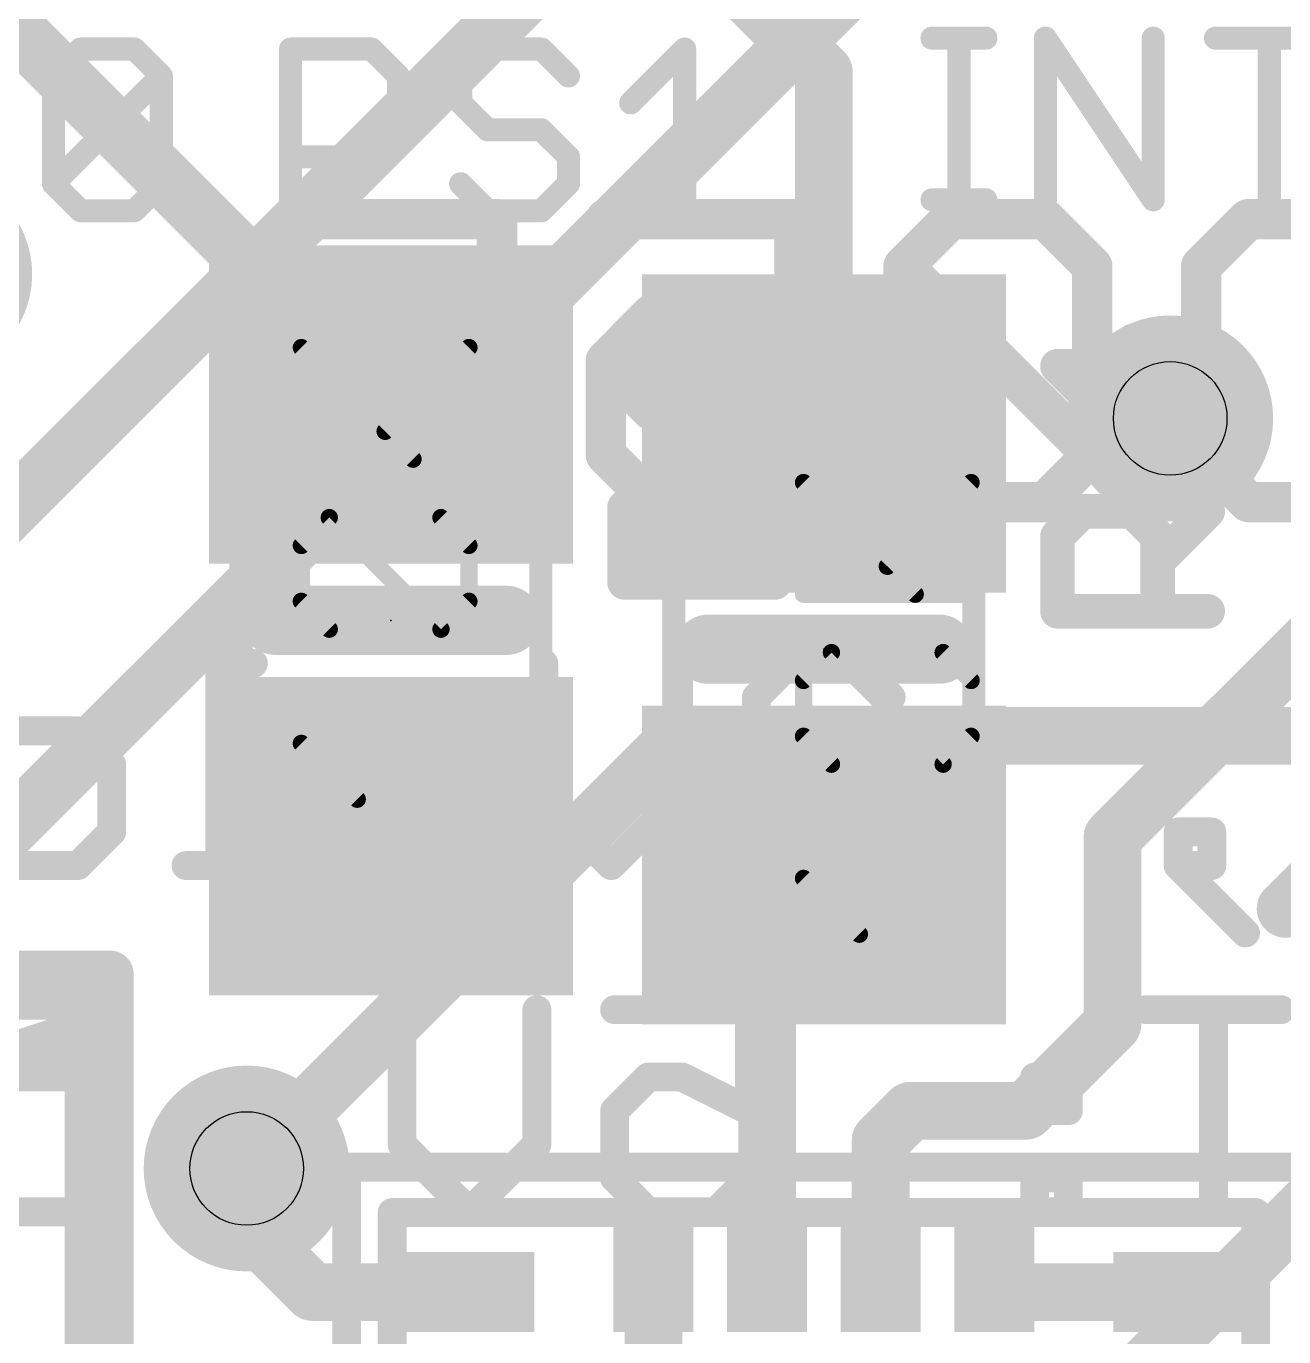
# Model space of a CAD drawing. Extents: x -13.3 to 27, y -0.1 to 27.4.
# Drawn here: x 9.82 to 15.36, y 12.21 to 17.98 of the extents above; entities that cross this region are included whole.
import ezdxf

# ---------------------------------------------------------------- set-up
doc = ezdxf.new("R2010")
doc.units = 0
for name, color, linetype in [('1', 12, 'CONTINUOUS'), ('16', 132, 'CONTINUOUS'), ('18', 110, 'CONTINUOUS'), ('21', 40, 'CONTINUOUS'), ('22', 6, 'CONTINUOUS'), ('23', 40, 'CONTINUOUS'), ('25', 253, 'CONTINUOUS'), ('27', 253, 'CONTINUOUS'), ('29', 253, 'CONTINUOUS'), ('31', 253, 'CONTINUOUS'), ('44', 253, 'CONTINUOUS'), ('51', 253, 'CONTINUOUS')]:
    doc.layers.add(name, color=color, linetype=linetype)

# ---------------------------------------------------------------- blocks, each defined once
blk = doc.blocks.new('RECT')
blk.add_solid([(-0.5, -0.5), (0.5, -0.5), (-0.5, 0.5), (0.5, 0.5)])
blk = doc.blocks.new('ROUNDV')
at = {"const_width": 0.5}
blk.add_lwpolyline([(0, -0.25, 1), (0, 0.25, 1), (0, -0.25)], format="xyb", dxfattribs=at)

msp = doc.modelspace()

# ---------------------------------------------------------------- linework, layer by layer
at = {"layer": '1', "const_width": 0.254}
for points in [[(12.065, 19.05), (13.335, 17.78)], [(9.525, 18.222), (11.43, 16.317)], [(13.335, 17.78), (13.335, 16.19)], [(14.605, 14.412), (16.068, 15.875)], [(15.367, 14.097), (15.748, 14.478)], [(14.605, 13.589), (14.605, 14.412)], [(13.085, 14.04), (13.335, 14.29)], [(13.085, 12.4725), (13.085, 14.04)], [(14.224, 13.208), (14.605, 13.589)], [(13.716, 13.208), (13.585, 13.077)], [(14.224, 13.208), (13.716, 13.208)], [(13.585, 13.077), (13.585, 12.4725)], [(10.795, 12.7), (10.795, 12.954)], [(11.085, 12.41), (10.795, 12.7)], [(12.585, 12.4725), (12.585, 11.672)], [(14.085, 12.4725), (14.1475, 12.41)], [(11.7725, 12.41), (11.085, 12.41)], [(14.1475, 12.41), (14.8975, 12.41)]]:
    msp.add_lwpolyline(points, dxfattribs=at)
at = {"layer": '1', "const_width": 0.127}
for points in [[(13.3985, 17.78, 1), (13.2715, 17.78)], [(13.2901, 17.7351, 1), (13.3799, 17.8249)], [(11.3851, 16.2721, 1), (11.4749, 16.3619)], [(13.2715, 16.19, 1), (13.3985, 16.19)], [(14.6685, 14.412, 1), (14.5415, 14.412)], [(14.5601, 14.4569, 1), (14.6499, 14.3671)], [(13.3799, 14.2451, 1), (13.2901, 14.3349)], [(15.3221, 14.1419, 1), (15.4119, 14.0521)], [(13.1485, 14.04, 1), (13.0215, 14.04)], [(13.0401, 14.0849, 1), (13.1299, 13.9951)], [(14.6499, 13.5441, 1), (14.5601, 13.6339)], [(14.5415, 13.589, 1), (14.6685, 13.589)], [(13.716, 13.2715, 1), (13.716, 13.1445)], [(13.7609, 13.1631, 1), (13.6711, 13.2529)], [(14.224, 13.1445, 1), (14.224, 13.2715)], [(14.1791, 13.2529, 1), (14.2689, 13.1631)], [(13.6485, 13.077, 1), (13.5215, 13.077)], [(13.5401, 13.1219, 1), (13.6299, 13.0321)], [(10.8585, 12.954, 1), (10.7315, 12.954)], [(10.8399, 12.7449, 1), (10.7501, 12.6551)], [(10.7315, 12.7, 1), (10.8585, 12.7)], [(12.6485, 12.4725, 1), (12.5215, 12.4725)], [(14.1299, 12.5174, 1), (14.0401, 12.4276)], [(11.085, 12.4735, 1), (11.085, 12.3465)], [(11.7725, 12.3465, 1), (11.7725, 12.4735)], [(13.0215, 12.4725, 1), (13.1485, 12.4725)], [(13.5215, 12.4725, 1), (13.6485, 12.4725)], [(14.1475, 12.4735, 1), (14.1475, 12.3465)], [(14.8975, 12.3465, 1), (14.8975, 12.4735)], [(11.0401, 12.3651, 1), (11.1299, 12.4549)], [(14.1026, 12.3651, 1), (14.1924, 12.4549)]]:
    msp.add_lwpolyline(points, format="xyb", dxfattribs=at)
at = {"layer": '16', "const_width": 0.254}
for points in [[(9.271, 13.97), (14.351, 19.05)], [(8.255, 14.351), (12.065, 18.161)], [(14.732, 12.065), (17.653, 14.986)], [(12.7, 14.859), (10.795, 12.954)], [(12.7, 14.859), (15.748, 14.859)]]:
    msp.add_lwpolyline(points, dxfattribs=at)
at = {"layer": '16', "const_width": 0.127}
for points in [[(12.7, 14.9225, 1), (12.7, 14.7955)], [(12.7449, 14.8141, 1), (12.6551, 14.9039)], [(10.7501, 12.9989, 1), (10.8399, 12.9091)]]:
    msp.add_lwpolyline(points, format="xyb", dxfattribs=at)
at = {"layer": '21'}
for points, const_width in [([(13.8109, 17.9302), (14.0482, 17.9302)], 0.1016), ([(13.9295, 17.2184), (13.9295, 17.9302)], 0.1016), ([(14.3099, 17.2184), (14.3099, 17.9302)], 0.1016), ([(14.3099, 17.9302), (14.7844, 17.2184)], 0.1016), ([(14.7844, 17.2184), (14.7844, 17.9302)], 0.1016), ([(15.0583, 17.9302), (15.5328, 17.9302)], 0.1016), ([(15.2955, 17.2184), (15.2955, 17.9302)], 0.1016), ([(9.945, 17.7636), (10.0636, 17.8822)], 0.1016), ([(10.0636, 17.8822), (10.3009, 17.8822)], 0.1016), ([(10.3009, 17.8822), (10.4195, 17.7636)], 0.1016), ([(10.9882, 17.1704), (10.9882, 17.8822)], 0.1016), ([(10.9882, 17.8822), (11.3441, 17.8822)], 0.1016), ([(11.3441, 17.8822), (11.4627, 17.7636)], 0.1016), ([(11.8552, 17.8822), (11.7366, 17.7636)], 0.1016), ([(12.0925, 17.8822), (11.8552, 17.8822)], 0.1016), ([(12.2111, 17.7636), (12.0925, 17.8822)], 0.1016), ([(12.485, 17.6449), (12.7223, 17.8822)], 0.1016), ([(12.7223, 17.8822), (12.7223, 17.1704)], 0.1016), ([(9.945, 17.289), (9.945, 17.7636)], 0.1016), ([(9.945, 17.289), (10.4195, 17.7636)], 0.1016), ([(10.4195, 17.7636), (10.4195, 17.289)], 0.1016), ([(11.4627, 17.7636), (11.4627, 17.5263)], 0.1016), ([(11.7366, 17.7636), (11.7366, 17.6449)], 0.1016), ([(11.7366, 17.6449), (11.8552, 17.5263)], 0.1016), ([(11.4627, 17.5263), (11.3441, 17.4077)], 0.1016), ([(11.8552, 17.5263), (12.0925, 17.5263)], 0.1016), ([(12.0925, 17.5263), (12.2111, 17.4077)], 0.1016), ([(11.3441, 17.4077), (10.9882, 17.4077)], 0.1016), ([(12.2111, 17.4077), (12.2111, 17.289)], 0.1016), ([(10.0636, 17.1704), (9.945, 17.289)], 0.1016), ([(10.4195, 17.289), (10.3009, 17.1704)], 0.1016), ([(11.8552, 17.1704), (11.7366, 17.289)], 0.1016), ([(12.2111, 17.289), (12.0925, 17.1704)], 0.1016), ([(13.8109, 17.2184), (14.0482, 17.2184)], 0.1016), ([(10.3009, 17.1704), (10.0636, 17.1704)], 0.1016), ([(12.0925, 17.1704), (11.8552, 17.1704)], 0.1016), ([(12.485, 17.1704), (12.9595, 17.1704)], 0.1016), ([(11.938, 15.367), (10.922, 15.367)], 0.3048), ([(13.843, 15.24), (12.827, 15.24)], 0.3048), ([(10.196, 13.811), (9.796, 13.811)], 0.2032), ([(10.196, 9.811), (10.196, 13.811)], 0.2032), ([(11.235, 7.36), (11.235, 12.96)], 0.127), ([(11.235, 12.96), (15.435, 12.96)], 0.127)]:
    msp.add_lwpolyline(points, dxfattribs=dict(at, const_width=const_width))
for points, const_width in [([(13.8109, 17.9556, 1), (13.8109, 17.9048)], 0.0508), ([(13.9549, 17.9302, 1), (13.9041, 17.9302)], 0.0508), ([(14.0482, 17.9048, 1), (14.0482, 17.9556)], 0.0508), ([(14.331, 17.9443, 1), (14.2887, 17.9161)], 0.0508), ([(14.3353, 17.9302, 1), (14.2845, 17.9302)], 0.0508), ([(14.8098, 17.9302, 1), (14.759, 17.9302)], 0.0508), ([(15.0583, 17.9556, 1), (15.0583, 17.9048)], 0.0508), ([(15.3209, 17.9302, 1), (15.2701, 17.9302)], 0.0508), ([(10.0636, 17.9076, 1), (10.0636, 17.8568)], 0.0508), ([(10.0816, 17.8642, 1), (10.0457, 17.9002)], 0.0508), ([(10.3189, 17.9002, 1), (10.283, 17.8642)], 0.0508), ([(10.3009, 17.8568, 1), (10.3009, 17.9076)], 0.0508), ([(11.0136, 17.8822, 1), (10.9628, 17.8822)], 0.0508), ([(10.9882, 17.9076, 1), (10.9882, 17.8568)], 0.0508), ([(11.362, 17.9002, 1), (11.3261, 17.8642)], 0.0508), ([(11.3441, 17.8568, 1), (11.3441, 17.9076)], 0.0508), ([(11.8552, 17.9076, 1), (11.8552, 17.8568)], 0.0508), ([(11.8732, 17.8642, 1), (11.8373, 17.9002)], 0.0508), ([(12.1105, 17.9002, 1), (12.0745, 17.8642)], 0.0508), ([(12.0925, 17.8568, 1), (12.0925, 17.9076)], 0.0508), ([(12.7477, 17.8822, 1), (12.6969, 17.8822)], 0.0508), ([(12.7402, 17.8642, 1), (12.7043, 17.9002)], 0.0508), ([(9.9704, 17.7636, 1), (9.9196, 17.7636)], 0.0508), ([(9.927, 17.7815, 1), (9.963, 17.7456)], 0.0508), ([(10.4449, 17.7636, 1), (10.3941, 17.7636)], 0.0508), ([(10.4375, 17.7456, 1), (10.4016, 17.7815)], 0.0508), ([(10.4016, 17.7456, 1), (10.4375, 17.7815)], 0.0508), ([(11.4881, 17.7636, 1), (11.4373, 17.7636)], 0.0508), ([(11.4448, 17.7456, 1), (11.4807, 17.7815)], 0.0508), ([(11.762, 17.7636, 1), (11.7112, 17.7636)], 0.0508), ([(11.7186, 17.7815, 1), (11.7546, 17.7456)], 0.0508), ([(12.1932, 17.7456, 1), (12.2291, 17.7815)], 0.0508), ([(11.7546, 17.6629, 1), (11.7186, 17.627)], 0.0508), ([(11.7112, 17.6449, 1), (11.762, 17.6449)], 0.0508), ([(12.467, 17.6629, 1), (12.503, 17.627)], 0.0508), ([(11.4373, 17.5263, 1), (11.4881, 17.5263)], 0.0508), ([(11.4807, 17.5083, 1), (11.4448, 17.5443)], 0.0508), ([(11.8552, 17.5517, 1), (11.8552, 17.5009)], 0.0508), ([(11.8373, 17.5083, 1), (11.8732, 17.5443)], 0.0508), ([(12.1105, 17.5443, 1), (12.0745, 17.5083)], 0.0508), ([(12.0925, 17.5009, 1), (12.0925, 17.5517)], 0.0508), ([(10.9882, 17.4331, 1), (10.9882, 17.3823)], 0.0508), ([(11.3261, 17.4256, 1), (11.362, 17.3897)], 0.0508), ([(11.3441, 17.3823, 1), (11.3441, 17.4331)], 0.0508), ([(12.2365, 17.4077, 1), (12.1857, 17.4077)], 0.0508), ([(12.1932, 17.3897, 1), (12.2291, 17.4256)], 0.0508), ([(9.963, 17.307, 1), (9.927, 17.2711)], 0.0508), ([(9.927, 17.307, 1), (9.963, 17.2711)], 0.0508), ([(9.9196, 17.289, 1), (9.9704, 17.289)], 0.0508), ([(10.3941, 17.289, 1), (10.4449, 17.289)], 0.0508), ([(10.4375, 17.2711, 1), (10.4016, 17.307)], 0.0508), ([(11.7546, 17.307, 1), (11.7186, 17.2711)], 0.0508), ([(12.1857, 17.289, 1), (12.2365, 17.289)], 0.0508), ([(12.2291, 17.2711, 1), (12.1932, 17.307)], 0.0508), ([(13.8109, 17.2438, 1), (13.8109, 17.193)], 0.0508), ([(14.0482, 17.193, 1), (14.0482, 17.2438)], 0.0508), ([(14.7633, 17.2043, 1), (14.8055, 17.2325)], 0.0508), ([(10.0636, 17.1958, 1), (10.0636, 17.145)], 0.0508), ([(10.0457, 17.1524, 1), (10.0816, 17.1884)], 0.0508), ([(10.283, 17.1884, 1), (10.3189, 17.1524)], 0.0508), ([(10.3009, 17.145, 1), (10.3009, 17.1958)], 0.0508), ([(10.9628, 17.1704, 1), (11.0136, 17.1704)], 0.0508), ([(11.8552, 17.1958, 1), (11.8552, 17.145)], 0.0508), ([(11.8373, 17.1524, 1), (11.8732, 17.1884)], 0.0508), ([(12.0745, 17.1884, 1), (12.1105, 17.1524)], 0.0508), ([(12.0925, 17.145, 1), (12.0925, 17.1958)], 0.0508), ([(12.485, 17.1958, 1), (12.485, 17.145)], 0.0508), ([(12.6969, 17.1704, 1), (12.7477, 17.1704)], 0.0508), ([(12.9595, 17.145, 1), (12.9595, 17.1958)], 0.0508), ([(13.9041, 17.2184, 1), (13.9549, 17.2184)], 0.0508), ([(14.2845, 17.2184, 1), (14.3353, 17.2184)], 0.0508), ([(14.759, 17.2184, 1), (14.8098, 17.2184)], 0.0508), ([(15.2701, 17.2184, 1), (15.3209, 17.2184)], 0.0508), ([(10.922, 15.4432, 1), (10.922, 15.2908)], 0.1524), ([(11.938, 15.2908, 1), (11.938, 15.4432)], 0.1524), ([(12.827, 15.3162, 1), (12.827, 15.1638)], 0.1524), ([(13.843, 15.1638, 1), (13.843, 15.3162)], 0.1524), ([(9.796, 13.8618, 1), (9.796, 13.7602)], 0.1016), ([(10.2468, 13.811, 1), (10.1452, 13.811)], 0.1016), ([(10.196, 13.7602, 1), (10.196, 13.8618)], 0.1016), ([(11.235, 12.9918, 1), (11.235, 12.9283)], 0.0635), ([(11.2668, 12.96, 1), (11.2033, 12.96)], 0.0635)]:
    msp.add_lwpolyline(points, format="xyb", dxfattribs=dict(at, const_width=const_width))
at = {"layer": '22'}
for points, const_width in [([(11.0662, 17.1334), (11.8967, 17.1334)], 0.1778), ([(11.8967, 17.1334), (11.8967, 16.5105)], 0.1778), ([(12.3759, 17.1334), (13.2064, 17.1334)], 0.1778), ([(13.2064, 17.1334), (13.2064, 16.5105)], 0.1778), ([(13.8933, 17.1334), (13.6857, 16.9258)], 0.1778), ([(14.3085, 17.1334), (13.8933, 17.1334)], 0.1778), ([(14.5161, 16.9258), (14.3085, 17.1334)], 0.1778), ([(14.9954, 16.9258), (15.203, 17.1334)], 0.1778), ([(15.203, 17.1334), (15.6182, 17.1334)], 0.1778), ([(13.6857, 16.9258), (13.6857, 16.0953)], 0.1778), ([(14.5161, 16.0953), (13.6857, 16.9258)], 0.1778), ([(14.5161, 16.0953), (14.5161, 16.9258)], 0.1778), ([(14.9954, 16.0953), (14.9954, 16.9258)], 0.1778), ([(11.2738, 16.7181), (11.0662, 16.5105)], 0.1778), ([(11.4814, 16.7181), (11.2738, 16.7181)], 0.1778), ([(11.8967, 16.5105), (11.4814, 16.7181)], 0.1778), ([(12.5836, 16.7181), (12.3759, 16.5105)], 0.1778), ([(12.7912, 16.7181), (12.5836, 16.7181)], 0.1778), ([(13.2064, 16.5105), (12.7912, 16.7181)], 0.1778), ([(11.0662, 16.5105), (11.0662, 16.0953)], 0.1778), ([(12.3759, 16.5105), (12.3759, 16.0953)], 0.1778), ([(11.0662, 16.0953), (11.2738, 15.8877)], 0.1778), ([(11.689, 15.8877), (11.8967, 16.0953)], 0.1778), ([(12.3759, 16.0953), (12.5836, 15.8877)], 0.1778), ([(12.9988, 15.8877), (13.2064, 16.0953)], 0.1778), ([(13.6857, 16.0953), (13.8933, 15.8877)], 0.1778), ([(14.3085, 15.8877), (14.5161, 16.0953)], 0.1778), ([(15.203, 15.8877), (14.9954, 16.0953)], 0.1778), ([(11.2738, 15.8877), (11.689, 15.8877)], 0.1778), ([(12.5836, 15.8877), (12.9988, 15.8877)], 0.1778), ([(13.8933, 15.8877), (14.3085, 15.8877)], 0.1778), ([(15.6182, 15.8877), (15.203, 15.8877)], 0.1778), ([(10.8246, 15.1773), (10.6764, 15.1773)], 0.127), ([(10.6764, 15.1773), (10.6764, 14.2875)], 0.127), ([(12.1025, 14.5841), (12.1025, 15.1773)], 0.127), ([(12.6957, 15.1773), (12.6957, 14.5841)], 0.127), ([(13.1863, 15.1773), (13.038, 15.029)], 0.127), ([(13.4829, 15.1773), (13.1863, 15.1773)], 0.127), ([(13.6312, 15.029), (13.4829, 15.1773)], 0.127), ([(13.038, 15.029), (13.038, 14.8807)], 0.127), ([(9.7561, 14.8807), (10.0527, 14.8807)], 0.127), ([(10.0527, 14.8807), (10.201, 14.7324)], 0.127), ([(13.038, 14.8807), (13.1863, 14.7324)], 0.127), ([(10.201, 14.7324), (10.201, 14.4358)], 0.127), ([(13.1863, 14.7324), (13.038, 14.5841)], 0.127), ([(13.1863, 14.7324), (13.3346, 14.7324)], 0.127), ([(12.3991, 14.2875), (12.1025, 14.5841)], 0.127), ([(12.6957, 14.5841), (12.3991, 14.2875)], 0.127), ([(13.038, 14.5841), (13.038, 14.4358)], 0.127), ([(10.201, 14.4358), (10.0527, 14.2875)], 0.127), ([(13.038, 14.4358), (13.1863, 14.2875)], 0.127), ([(13.4829, 14.2875), (13.6312, 14.4358)], 0.127), ([(14.8938, 14.2875), (14.8938, 14.4358)], 0.127), ([(14.8938, 14.4358), (15.0421, 14.4358)], 0.127), ([(15.0421, 14.4358), (15.0421, 14.2875)], 0.127), ([(10.0527, 14.2875), (9.7561, 14.2875)], 0.127), ([(10.8246, 14.2875), (10.5281, 14.2875)], 0.127), ([(13.1863, 14.2875), (13.4829, 14.2875)], 0.127), ([(15.1904, 13.9909), (14.8938, 14.2875)], 0.127), ([(15.0421, 14.2875), (14.8938, 14.2875)], 0.127), ([(11.4788, 13.0601), (11.4788, 13.6533)], 0.127), ([(12.072, 13.6533), (12.072, 13.0601)], 0.127), ([(12.4143, 13.6533), (13.0075, 13.6533)], 0.127), ([(13.0075, 13.6533), (13.0075, 13.2084)], 0.127), ([(15.3463, 13.6533), (14.7531, 13.6533)], 0.127), ([(15.0497, 12.7635), (15.0497, 13.6533)], 0.127), ([(9.7561, 13.3567), (10.0527, 13.3567)], 0.127), ([(10.0527, 13.3567), (10.201, 13.2084)], 0.127), ([(12.5626, 13.3567), (12.4143, 13.2084)], 0.127), ([(12.7109, 13.3567), (12.5626, 13.3567)], 0.127), ([(13.0075, 13.2084), (12.7109, 13.3567)], 0.127), ([(14.4108, 13.3567), (14.2625, 13.3567)], 0.127), ([(14.2625, 13.3567), (14.2625, 13.2084)], 0.127), ([(14.4108, 13.2084), (14.4108, 13.3567)], 0.127), ([(10.201, 13.2084), (10.201, 12.9118)], 0.127), ([(12.4143, 13.2084), (12.4143, 12.9118)], 0.127), ([(14.2625, 13.2084), (14.4108, 13.2084)], 0.127), ([(11.7754, 12.7635), (11.4788, 13.0601)], 0.127), ([(12.072, 13.0601), (11.7754, 12.7635)], 0.127), ([(10.201, 12.9118), (10.0527, 12.7635)], 0.127), ([(12.4143, 12.9118), (12.5626, 12.7635)], 0.127), ([(12.8592, 12.7635), (13.0075, 12.9118)], 0.127), ([(14.4108, 12.9118), (14.2625, 12.9118)], 0.127), ([(14.2625, 12.9118), (14.2625, 12.7635)], 0.127), ([(14.4108, 12.7635), (14.4108, 12.9118)], 0.127), ([(10.0527, 12.7635), (9.7561, 12.7635)], 0.127), ([(12.5626, 12.7635), (12.8592, 12.7635)], 0.127), ([(14.2625, 12.7635), (14.4108, 12.7635)], 0.127)]:
    msp.add_lwpolyline(points, dxfattribs=dict(at, const_width=const_width))
for points, const_width in [([(11.0662, 17.1778, 1), (11.0662, 17.0889)], 0.0889), ([(11.9411, 17.1334, 1), (11.8522, 17.1334)], 0.0889), ([(11.8967, 17.0889, 1), (11.8967, 17.1778)], 0.0889), ([(12.3759, 17.1778, 1), (12.3759, 17.0889)], 0.0889), ([(13.2508, 17.1334, 1), (13.1619, 17.1334)], 0.0889), ([(13.2064, 17.0889, 1), (13.2064, 17.1778)], 0.0889), ([(13.8933, 17.1778, 1), (13.8933, 17.0889)], 0.0889), ([(13.9247, 17.1019, 1), (13.8618, 17.1648)], 0.0889), ([(14.3399, 17.1648, 1), (14.2771, 17.1019)], 0.0889), ([(14.3085, 17.0889, 1), (14.3085, 17.1778)], 0.0889), ([(15.203, 17.1778, 1), (15.203, 17.0889)], 0.0889), ([(15.2344, 17.1019, 1), (15.1716, 17.1648)], 0.0889), ([(13.7301, 16.9258, 1), (13.6412, 16.9258)], 0.0889), ([(13.7171, 16.9572, 1), (13.6542, 16.8943)], 0.0889), ([(13.6542, 16.9572, 1), (13.7171, 16.8943)], 0.0889), ([(14.5606, 16.9258, 1), (14.4717, 16.9258)], 0.0889), ([(14.4847, 16.8943, 1), (14.5475, 16.9572)], 0.0889), ([(15.0398, 16.9258, 1), (14.9509, 16.9258)], 0.0889), ([(14.964, 16.9572, 1), (15.0268, 16.8943)], 0.0889), ([(11.2738, 16.7626, 1), (11.2738, 16.6737)], 0.0889), ([(11.3053, 16.6867, 1), (11.2424, 16.7496)], 0.0889), ([(11.5013, 16.7579, 1), (11.4616, 16.6784)], 0.0889), ([(11.4814, 16.6737, 1), (11.4814, 16.7626)], 0.0889), ([(12.5836, 16.7626, 1), (12.5836, 16.6737)], 0.0889), ([(12.615, 16.6867, 1), (12.5521, 16.7496)], 0.0889), ([(12.811, 16.7579, 1), (12.7713, 16.6784)], 0.0889), ([(12.7912, 16.6737, 1), (12.7912, 16.7626)], 0.0889), ([(11.0348, 16.542, 1), (11.0976, 16.4791)], 0.0889), ([(11.1107, 16.5105, 1), (11.0218, 16.5105)], 0.0889), ([(11.8768, 16.4708, 1), (11.9165, 16.5503)], 0.0889), ([(12.4204, 16.5105, 1), (12.3315, 16.5105)], 0.0889), ([(12.3445, 16.542, 1), (12.4074, 16.4791)], 0.0889), ([(13.1865, 16.4708, 1), (13.2263, 16.5503)], 0.0889), ([(11.8522, 16.5105, 1), (11.9411, 16.5105)], 0.0889), ([(13.1619, 16.5105, 1), (13.2508, 16.5105)], 0.0889), ([(11.0976, 16.1267, 1), (11.0348, 16.0639)], 0.0889), ([(11.9281, 16.0639, 1), (11.8652, 16.1267)], 0.0889), ([(12.4074, 16.1267, 1), (12.3445, 16.0639)], 0.0889), ([(13.2378, 16.0639, 1), (13.175, 16.1267)], 0.0889), ([(13.7171, 16.1267, 1), (13.6542, 16.0639)], 0.0889), ([(14.5475, 16.0639, 1), (14.4847, 16.1267)], 0.0889), ([(14.4847, 16.0639, 1), (14.5475, 16.1267)], 0.0889), ([(15.0268, 16.1267, 1), (14.964, 16.0639)], 0.0889), ([(11.0218, 16.0953, 1), (11.1107, 16.0953)], 0.0889), ([(12.3315, 16.0953, 1), (12.4204, 16.0953)], 0.0889), ([(13.6412, 16.0953, 1), (13.7301, 16.0953)], 0.0889), ([(14.4717, 16.0953, 1), (14.5606, 16.0953)], 0.0889), ([(14.9509, 16.0953, 1), (15.0398, 16.0953)], 0.0889), ([(11.2738, 15.9322, 1), (11.2738, 15.8433)], 0.0889), ([(11.2424, 15.8563, 1), (11.3053, 15.9191)], 0.0889), ([(11.6576, 15.9191, 1), (11.7205, 15.8563)], 0.0889), ([(11.689, 15.8433, 1), (11.689, 15.9322)], 0.0889), ([(12.5836, 15.9322, 1), (12.5836, 15.8433)], 0.0889), ([(12.5521, 15.8563, 1), (12.615, 15.9191)], 0.0889), ([(12.9673, 15.9191, 1), (13.0302, 15.8563)], 0.0889), ([(12.9988, 15.8433, 1), (12.9988, 15.9322)], 0.0889), ([(13.8933, 15.9322, 1), (13.8933, 15.8433)], 0.0889), ([(13.8618, 15.8563, 1), (13.9247, 15.9191)], 0.0889), ([(14.2771, 15.9191, 1), (14.3399, 15.8563)], 0.0889), ([(14.3085, 15.8433, 1), (14.3085, 15.9322)], 0.0889), ([(15.203, 15.9322, 1), (15.203, 15.8433)], 0.0889), ([(15.1716, 15.8563, 1), (15.2344, 15.9191)], 0.0889), ([(10.7081, 15.1773, 1), (10.6446, 15.1773)], 0.0635), ([(10.6764, 15.209, 1), (10.6764, 15.1455)], 0.0635), ([(10.8246, 15.1455, 1), (10.8246, 15.209)], 0.0635), ([(12.1343, 15.1773, 1), (12.0708, 15.1773)], 0.0635), ([(12.7274, 15.1773, 1), (12.6639, 15.1773)], 0.0635), ([(13.1863, 15.209, 1), (13.1863, 15.1455)], 0.0635), ([(13.2088, 15.1548, 1), (13.1639, 15.1997)], 0.0635), ([(13.5054, 15.1997, 1), (13.4605, 15.1548)], 0.0635), ([(13.4829, 15.1455, 1), (13.4829, 15.209)], 0.0635), ([(13.0698, 15.029, 1), (13.0063, 15.029)], 0.0635), ([(13.0156, 15.0514, 1), (13.0605, 15.0065)], 0.0635), ([(13.6087, 15.0065, 1), (13.6536, 15.0514)], 0.0635), ([(10.0751, 14.9031, 1), (10.0302, 14.8582)], 0.0635), ([(10.0527, 14.8489, 1), (10.0527, 14.9124)], 0.0635), ([(13.0605, 14.9031, 1), (13.0156, 14.8582)], 0.0635), ([(13.0063, 14.8807, 1), (13.0698, 14.8807)], 0.0635), ([(10.2327, 14.7324, 1), (10.1692, 14.7324)], 0.0635), ([(10.1785, 14.7099, 1), (10.2234, 14.7548)], 0.0635), ([(13.1863, 14.7641, 1), (13.1863, 14.7006)], 0.0635), ([(13.2088, 14.7099, 1), (13.1639, 14.7548)], 0.0635), ([(13.1639, 14.7099, 1), (13.2088, 14.7548)], 0.0635), ([(13.3346, 14.7006, 1), (13.3346, 14.7641)], 0.0635), ([(12.125, 14.6065, 1), (12.0801, 14.5616)], 0.0635), ([(12.0708, 14.5841, 1), (12.1343, 14.5841)], 0.0635), ([(12.6639, 14.5841, 1), (12.7274, 14.5841)], 0.0635), ([(12.7181, 14.5616, 1), (12.6732, 14.6065)], 0.0635), ([(13.0698, 14.5841, 1), (13.0063, 14.5841)], 0.0635), ([(13.0156, 14.6065, 1), (13.0605, 14.5616)], 0.0635), ([(10.2234, 14.4133, 1), (10.1785, 14.4582)], 0.0635), ([(13.0605, 14.4582, 1), (13.0156, 14.4133)], 0.0635), ([(13.6536, 14.4133, 1), (13.6087, 14.4582)], 0.0635), ([(14.8938, 14.4675, 1), (14.8938, 14.404)], 0.0635), ([(14.9256, 14.4358, 1), (14.8621, 14.4358)], 0.0635), ([(15.0739, 14.4358, 1), (15.0104, 14.4358)], 0.0635), ([(15.0421, 14.404, 1), (15.0421, 14.4675)], 0.0635), ([(10.1692, 14.4358, 1), (10.2327, 14.4358)], 0.0635), ([(13.0063, 14.4358, 1), (13.0698, 14.4358)], 0.0635), ([(10.0302, 14.31, 1), (10.0751, 14.265)], 0.0635), ([(10.0527, 14.2558, 1), (10.0527, 14.3193)], 0.0635), ([(10.5281, 14.3193, 1), (10.5281, 14.2558)], 0.0635), ([(10.6446, 14.2875, 1), (10.7081, 14.2875)], 0.0635), ([(10.8246, 14.2558, 1), (10.8246, 14.3193)], 0.0635), ([(12.3766, 14.31, 1), (12.4215, 14.265)], 0.0635), ([(12.3766, 14.265, 1), (12.4215, 14.31)], 0.0635), ([(13.1863, 14.3193, 1), (13.1863, 14.2558)], 0.0635), ([(13.1639, 14.265, 1), (13.2088, 14.31)], 0.0635), ([(13.4605, 14.31, 1), (13.5054, 14.265)], 0.0635), ([(13.4829, 14.2558, 1), (13.4829, 14.3193)], 0.0635), ([(14.9163, 14.31, 1), (14.8714, 14.265)], 0.0635), ([(14.8938, 14.3193, 1), (14.8938, 14.2558)], 0.0635), ([(14.8621, 14.2875, 1), (14.9256, 14.2875)], 0.0635), ([(15.0104, 14.2875, 1), (15.0739, 14.2875)], 0.0635), ([(15.0421, 14.2558, 1), (15.0421, 14.3193)], 0.0635), ([(15.1679, 13.9685, 1), (15.2128, 14.0134)], 0.0635), ([(11.5106, 13.6533, 1), (11.4471, 13.6533)], 0.0635), ([(12.1037, 13.6533, 1), (12.0402, 13.6533)], 0.0635), ([(12.4143, 13.685, 1), (12.4143, 13.6215)], 0.0635), ([(13.0393, 13.6533, 1), (12.9758, 13.6533)], 0.0635), ([(13.0075, 13.6215, 1), (13.0075, 13.685)], 0.0635), ([(14.7531, 13.685, 1), (14.7531, 13.6215)], 0.0635), ([(15.0815, 13.6533, 1), (15.018, 13.6533)], 0.0635), ([(15.3463, 13.6215, 1), (15.3463, 13.685)], 0.0635), ([(10.0751, 13.3791, 1), (10.0302, 13.3342)], 0.0635), ([(10.0527, 13.3249, 1), (10.0527, 13.3884)], 0.0635), ([(12.5626, 13.3884, 1), (12.5626, 13.3249)], 0.0635), ([(12.5851, 13.3342, 1), (12.5402, 13.3791)], 0.0635), ([(12.7251, 13.3851, 1), (12.6967, 13.3283)], 0.0635), ([(12.7109, 13.3249, 1), (12.7109, 13.3884)], 0.0635), ([(14.2625, 13.3884, 1), (14.2625, 13.3249)], 0.0635), ([(14.2943, 13.3567, 1), (14.2308, 13.3567)], 0.0635), ([(14.4425, 13.3567, 1), (14.379, 13.3567)], 0.0635), ([(14.4108, 13.3249, 1), (14.4108, 13.3884)], 0.0635), ([(10.2327, 13.2084, 1), (10.1692, 13.2084)], 0.0635), ([(12.4461, 13.2084, 1), (12.3826, 13.2084)], 0.0635), ([(14.2625, 13.2401, 1), (14.2625, 13.1766)], 0.0635), ([(14.4108, 13.1766, 1), (14.4108, 13.2401)], 0.0635), ([(10.1785, 13.1859, 1), (10.2234, 13.2308)], 0.0635), ([(12.3919, 13.2308, 1), (12.4368, 13.1859)], 0.0635), ([(12.9758, 13.2084, 1), (13.0393, 13.2084)], 0.0635), ([(12.9933, 13.18, 1), (13.0217, 13.2368)], 0.0635), ([(14.2308, 13.2084, 1), (14.2943, 13.2084)], 0.0635), ([(14.379, 13.2084, 1), (14.4425, 13.2084)], 0.0635), ([(11.5013, 13.0825, 1), (11.4564, 13.0376)], 0.0635), ([(12.0944, 13.0376, 1), (12.0495, 13.0825)], 0.0635), ([(11.4471, 13.0601, 1), (11.5106, 13.0601)], 0.0635), ([(12.0402, 13.0601, 1), (12.1037, 13.0601)], 0.0635), ([(10.1692, 12.9118, 1), (10.2327, 12.9118)], 0.0635), ([(10.2234, 12.8893, 1), (10.1785, 12.9342)], 0.0635), ([(12.3826, 12.9118, 1), (12.4461, 12.9118)], 0.0635), ([(12.4368, 12.9342, 1), (12.3919, 12.8893)], 0.0635), ([(13.03, 12.8893, 1), (12.9851, 12.9342)], 0.0635), ([(14.2625, 12.9435, 1), (14.2625, 12.88)], 0.0635), ([(14.2943, 12.9118, 1), (14.2308, 12.9118)], 0.0635), ([(14.4425, 12.9118, 1), (14.379, 12.9118)], 0.0635), ([(14.4108, 12.88, 1), (14.4108, 12.9435)], 0.0635), ([(10.0302, 12.786, 1), (10.0751, 12.741)], 0.0635), ([(10.0527, 12.7317, 1), (10.0527, 12.7953)], 0.0635), ([(11.753, 12.786, 1), (11.7979, 12.741)], 0.0635), ([(11.753, 12.741, 1), (11.7979, 12.786)], 0.0635), ([(12.5626, 12.7953, 1), (12.5626, 12.7317)], 0.0635), ([(12.5402, 12.741, 1), (12.5851, 12.786)], 0.0635), ([(12.8368, 12.786, 1), (12.8817, 12.741)], 0.0635), ([(12.8592, 12.7317, 1), (12.8592, 12.7953)], 0.0635), ([(14.2625, 12.7953, 1), (14.2625, 12.7317)], 0.0635), ([(14.4108, 12.7317, 1), (14.4108, 12.7953)], 0.0635), ([(14.2308, 12.7635, 1), (14.2943, 12.7635)], 0.0635), ([(14.379, 12.7635, 1), (14.4425, 12.7635)], 0.0635), ([(15.018, 12.7635, 1), (15.0815, 12.7635)], 0.0635)]:
    msp.add_lwpolyline(points, format="xyb", dxfattribs=dict(at, const_width=const_width))
at = {"layer": '23'}
for p in [(11.43, 15.367), (13.335, 15.24)]:
    msp.add_point(p, dxfattribs=at)
at = {"layer": '25', "const_width": 0.1524}
for points in [[(12.4581, 16.6128), (12.5683, 16.7229)], [(12.5683, 16.7229), (12.6785, 16.7229)], [(12.6785, 16.7229), (12.7886, 16.6128)], [(12.7886, 16.6128), (12.8988, 16.7229)], [(12.8988, 16.7229), (13.0089, 16.7229)], [(13.0089, 16.7229), (13.1191, 16.6128)], [(12.4581, 16.3924), (12.4581, 16.6128)], [(12.7886, 16.6128), (12.7886, 16.5026)], [(13.1191, 16.6128), (13.1191, 16.3924)], [(14.6936, 16.1553), (14.6936, 16.5959)], [(15.0241, 16.4858), (14.3631, 16.4858)], [(14.3631, 16.4858), (14.6936, 16.1553)], [(12.5683, 16.2823), (12.4581, 16.3924)], [(13.1191, 16.3924), (13.0089, 16.2823)], [(12.4581, 15.8643), (12.5683, 15.9745)], [(12.5683, 15.9745), (12.7886, 15.9745)], [(12.7886, 15.9745), (12.8988, 15.8643)], [(12.8988, 15.7542), (13.1191, 15.9745)], [(12.4581, 15.5339), (12.4581, 15.8643)], [(12.8988, 15.8643), (12.8988, 15.5339)], [(14.3631, 15.7374), (14.4733, 15.8475)], [(14.4733, 15.8475), (14.6936, 15.8475)], [(14.6936, 15.8475), (14.8038, 15.7374)], [(14.8038, 15.6272), (15.0241, 15.8475)], [(14.3631, 15.4069), (14.3631, 15.7374)], [(14.8038, 15.7374), (14.8038, 15.4069)], [(13.1191, 15.5339), (12.4581, 15.5339)], [(15.0241, 15.4069), (14.3631, 15.4069)]]:
    msp.add_lwpolyline(points, dxfattribs=at)
at = {"layer": '25', "const_width": 0.0762}
for points in [[(12.5683, 16.761, 1), (12.5683, 16.6848)], [(12.5952, 16.696, 1), (12.5414, 16.7499)], [(12.7054, 16.7499, 1), (12.6515, 16.696)], [(12.6785, 16.6848, 1), (12.6785, 16.761)], [(12.8988, 16.761, 1), (12.8988, 16.6848)], [(12.9257, 16.696, 1), (12.8718, 16.7499)], [(13.0359, 16.7499, 1), (12.982, 16.696)], [(13.0089, 16.6848, 1), (13.0089, 16.761)], [(12.4962, 16.6128, 1), (12.42, 16.6128)], [(12.4312, 16.6397, 1), (12.4851, 16.5858)], [(12.8267, 16.6128, 1), (12.7505, 16.6128)], [(12.7617, 16.6397, 1), (12.8156, 16.5858)], [(12.7617, 16.5858, 1), (12.8156, 16.6397)], [(13.1572, 16.6128, 1), (13.081, 16.6128)], [(13.0922, 16.5858, 1), (13.146, 16.6397)], [(14.7317, 16.5959, 1), (14.6555, 16.5959)], [(14.3631, 16.5239, 1), (14.3631, 16.4477)], [(14.3901, 16.5127, 1), (14.3362, 16.4588)], [(15.0241, 16.4477, 1), (15.0241, 16.5239)], [(12.7505, 16.5026, 1), (12.8267, 16.5026)], [(12.4851, 16.4194, 1), (12.4312, 16.3655)], [(13.146, 16.3655, 1), (13.0922, 16.4194)], [(12.42, 16.3924, 1), (12.4962, 16.3924)], [(13.081, 16.3924, 1), (13.1572, 16.3924)], [(12.5414, 16.2553, 1), (12.5952, 16.3092)], [(12.982, 16.3092, 1), (13.0359, 16.2553)], [(14.6667, 16.1283, 1), (14.7206, 16.1822)], [(14.6555, 16.1553, 1), (14.7317, 16.1553)], [(12.5683, 16.0126, 1), (12.5683, 15.9364)], [(12.5952, 15.9476, 1), (12.5414, 16.0015)], [(12.8156, 16.0015, 1), (12.7617, 15.9476)], [(12.7886, 15.9364, 1), (12.7886, 16.0126)], [(13.146, 15.9476, 1), (13.0922, 16.0014)], [(12.4962, 15.8643, 1), (12.42, 15.8643)], [(12.4312, 15.8913, 1), (12.4851, 15.8374)], [(12.9369, 15.8643, 1), (12.8607, 15.8643)], [(12.8718, 15.8374, 1), (12.9257, 15.8913)], [(14.4733, 15.8856, 1), (14.4733, 15.8094)], [(14.5002, 15.8206, 1), (14.4464, 15.8745)], [(14.7206, 15.8745, 1), (14.6667, 15.8206)], [(14.6936, 15.8094, 1), (14.6936, 15.8856)], [(15.051, 15.8206, 1), (14.9972, 15.8744)], [(12.8718, 15.7811, 1), (12.9257, 15.7272)], [(14.4012, 15.7374, 1), (14.325, 15.7374)], [(14.8419, 15.7374, 1), (14.7657, 15.7374)], [(14.3362, 15.7643, 1), (14.3901, 15.7104)], [(14.7768, 15.7104, 1), (14.8307, 15.7643)], [(14.7768, 15.6541, 1), (14.8307, 15.6002)], [(12.4581, 15.572, 1), (12.4581, 15.4958)], [(13.1191, 15.4958, 1), (13.1191, 15.572)], [(12.42, 15.5339, 1), (12.4962, 15.5339)], [(12.8607, 15.5339, 1), (12.9369, 15.5339)], [(14.3631, 15.445, 1), (14.3631, 15.3688)], [(15.0241, 15.3688, 1), (15.0241, 15.445)], [(14.325, 15.4069, 1), (14.4012, 15.4069)], [(14.7657, 15.4069, 1), (14.8419, 15.4069)]]:
    msp.add_lwpolyline(points, format="xyb", dxfattribs=at)
at = {"layer": '27', "const_width": 0.0381}
for points in [[(11.0491, 16.5814, 1), (11.0222, 16.5544)], [(11.7864, 16.5544, 1), (11.7594, 16.5814)], [(11.3908, 16.2128, 1), (11.4178, 16.1858)], [(11.0357, 16.0955, 1), (11.0357, 16.0574)], [(11.5137, 16.063, 1), (11.5406, 16.0899)], [(11.7729, 16.0574, 1), (11.7729, 16.0955)], [(13.2589, 15.9871, 1), (13.232, 15.9602)], [(13.9962, 15.9602, 1), (13.9692, 15.9871)], [(11.1585, 15.8386, 1), (11.1585, 15.8005)], [(11.172, 15.833, 1), (11.1451, 15.806)], [(11.172, 15.806, 1), (11.1451, 15.833)], [(11.6635, 15.833, 1), (11.6366, 15.806)], [(11.65, 15.8005, 1), (11.65, 15.8386)], [(11.0547, 15.6966, 1), (11.0166, 15.6966)], [(11.0222, 15.7101, 1), (11.0491, 15.6832)], [(11.7919, 15.6966, 1), (11.7538, 15.6966)], [(11.7594, 15.6832, 1), (11.7864, 15.7101)], [(13.6006, 15.6185, 1), (13.6276, 15.5916)], [(13.2455, 15.5012, 1), (13.2455, 15.4631)], [(13.9827, 15.4631, 1), (13.9827, 15.5012)], [(11.0491, 15.4644, 1), (11.0222, 15.4374)], [(11.0166, 15.4509, 1), (11.0547, 15.4509)], [(11.7538, 15.4509, 1), (11.7919, 15.4509)], [(11.7864, 15.4374, 1), (11.7594, 15.4644)], [(13.7235, 15.4687, 1), (13.7504, 15.4957)], [(11.1585, 15.3471, 1), (11.1585, 15.309)], [(11.1451, 15.3145, 1), (11.172, 15.3415)], [(11.6366, 15.3415, 1), (11.6635, 15.3145)], [(11.6366, 15.3145, 1), (11.6635, 15.3415)], [(11.65, 15.309, 1), (11.65, 15.3471)], [(13.3683, 15.2443, 1), (13.3683, 15.2062)], [(13.3818, 15.2387, 1), (13.3549, 15.2118)], [(13.3818, 15.2118, 1), (13.3549, 15.2387)], [(13.8733, 15.2387, 1), (13.8464, 15.2118)], [(13.8598, 15.2062, 1), (13.8598, 15.2443)], [(13.2645, 15.1024, 1), (13.2264, 15.1024)], [(13.232, 15.1159, 1), (13.2589, 15.0889)], [(14.0018, 15.1024, 1), (13.9637, 15.1024)], [(13.9692, 15.0889, 1), (13.9962, 15.1159)], [(11.7919, 15.0711, 1), (11.7538, 15.0711)], [(13.2589, 14.8701, 1), (13.232, 14.8432)], [(13.9962, 14.8432, 1), (13.9692, 14.8701)], [(11.0357, 14.8444, 1), (11.0357, 14.8063)], [(11.0491, 14.8388, 1), (11.0222, 14.8119)], [(11.7729, 14.8063, 1), (11.7729, 14.8444)], [(13.2264, 14.8566, 1), (13.2645, 14.8566)], [(13.9637, 14.8566, 1), (14.0018, 14.8566)], [(13.3683, 14.7528, 1), (13.3683, 14.7147)], [(13.8598, 14.7147, 1), (13.8598, 14.7528)], [(13.3549, 14.7203, 1), (13.3818, 14.7472)], [(13.8464, 14.7472, 1), (13.8733, 14.7203)], [(13.8464, 14.7203, 1), (13.8733, 14.7472)], [(11.2679, 14.5661, 1), (11.2949, 14.5931)], [(11.7538, 14.5796, 1), (11.7919, 14.5796)], [(14.0018, 14.4768, 1), (13.9637, 14.4768)], [(13.2589, 14.2446, 1), (13.232, 14.2176)], [(13.2455, 14.2501, 1), (13.2455, 14.212)], [(13.9827, 14.212, 1), (13.9827, 14.2501)], [(13.4777, 13.9719, 1), (13.5047, 13.9988)], [(13.9637, 13.9854, 1), (14.0018, 13.9854)]]:
    msp.add_lwpolyline(points, format="xyb", dxfattribs=at)
at = {"layer": '27', "const_width": 0.0762}
for points in [[(11.5272, 16.0764), (11.0357, 16.5679)], [(11.4043, 16.1993), (11.7729, 16.5679)], [(11.0357, 16.0764), (11.7729, 16.0764)], [(13.737, 15.4822), (13.2455, 15.9737)], [(13.6141, 15.6051), (13.9827, 15.9737)], [(11.0357, 15.6966), (11.1585, 15.8195)], [(11.1585, 15.8195), (11.65, 15.8195)], [(11.65, 15.328), (11.1585, 15.8195)], [(11.65, 15.8195), (11.7729, 15.6966)], [(11.0357, 15.4509), (11.0357, 15.6966)], [(11.7729, 15.6966), (11.7729, 15.4509)], [(13.2455, 15.4822), (13.9827, 15.4822)], [(11.1585, 15.328), (11.0357, 15.4509)], [(11.7729, 15.4509), (11.65, 15.328)], [(11.65, 15.328), (11.1585, 15.328)], [(13.2455, 15.1024), (13.3683, 15.2253)], [(13.3683, 15.2253), (13.8598, 15.2253)], [(13.8598, 14.7338), (13.3683, 15.2253)], [(13.8598, 15.2253), (13.9827, 15.1024)], [(13.2455, 14.8566), (13.2455, 15.1024)], [(13.9827, 15.1024), (13.9827, 14.8566)], [(11.7729, 14.5796), (11.7729, 15.0711)], [(13.3683, 14.7338), (13.2455, 14.8566)], [(13.9827, 14.8566), (13.8598, 14.7338)], [(11.2814, 14.5796), (11.0357, 14.8253)], [(11.0357, 14.8253), (11.7729, 14.8253)], [(13.8598, 14.7338), (13.3683, 14.7338)], [(13.9827, 13.9854), (13.9827, 14.4768)], [(13.4912, 13.9854), (13.2455, 14.2311)], [(13.2455, 14.2311), (13.9827, 14.2311)]]:
    msp.add_lwpolyline(points, dxfattribs=at)
at = {"layer": '44'}
for centre in [(14.859, 16.256), (10.795, 12.954)]:
    msp.add_circle(centre, 0.25, dxfattribs=at)
at = {"layer": '51'}
for points, const_width in [([(10.77, 15.723), (10.77, 14.986)], 0.1016), ([(12.09, 15.748), (12.09, 14.986)], 0.1016), ([(12.675, 15.596), (12.675, 14.859)], 0.1016), ([(13.995, 15.621), (13.995, 14.859)], 0.1016), ([(2.096, 13.711), (10.096, 13.711)], 0.2032), ([(10.096, 13.711), (10.096, 13.561)], 0.2032), ([(10.096, 13.561), (9.346, 13.311)], 0.2032), ([(10.096, 13.561), (10.096, 10.061)], 0.2032), ([(11.435, 7.56), (11.435, 12.76)], 0.127), ([(11.435, 12.76), (15.235, 12.76)], 0.127), ([(15.235, 12.76), (15.235, 7.56)], 0.127)]:
    msp.add_lwpolyline(points, dxfattribs=dict(at, const_width=const_width))
for points, const_width in [([(10.7954, 15.723, 1), (10.7446, 15.723)], 0.0508), ([(12.1154, 15.748, 1), (12.0646, 15.748)], 0.0508), ([(12.7004, 15.596, 1), (12.6496, 15.596)], 0.0508), ([(14.0204, 15.621, 1), (13.9696, 15.621)], 0.0508), ([(10.7446, 14.986, 1), (10.7954, 14.986)], 0.0508), ([(12.0646, 14.986, 1), (12.1154, 14.986)], 0.0508), ([(12.6496, 14.859, 1), (12.7004, 14.859)], 0.0508), ([(13.9696, 14.859, 1), (14.0204, 14.859)], 0.0508), ([(10.1468, 13.711, 1), (10.0452, 13.711)], 0.1016), ([(10.096, 13.6602, 1), (10.096, 13.7618)], 0.1016), ([(10.1468, 13.561, 1), (10.0452, 13.561)], 0.1016), ([(10.1121, 13.5128, 1), (10.0799, 13.6092)], 0.1016), ([(10.0452, 13.561, 1), (10.1468, 13.561)], 0.1016), ([(11.435, 12.7918, 1), (11.435, 12.7282)], 0.0635), ([(11.4668, 12.76, 1), (11.4032, 12.76)], 0.0635), ([(15.2668, 12.76, 1), (15.2033, 12.76)], 0.0635), ([(15.235, 12.7282, 1), (15.235, 12.7918)], 0.0635)]:
    msp.add_lwpolyline(points, format="xyb", dxfattribs=dict(at, const_width=const_width))

# ---------------------------------------------------------------- block references
at = {"layer": '1'}
for p, xscale, yscale, rotation in [((11.43, 16.317), 1.3, 1.5, 270), ((13.335, 16.19), 1.3, 1.5, 270), ((11.43, 14.417), 1.3, 1.5, 270), ((13.335, 14.29), 1.3, 1.5, 270), ((12.585, 12.4725), 0.375, 0.25, 90), ((13.085, 12.4725), 0.375, 0.25, 90), ((13.585, 12.4725), 0.375, 0.25, 90), ((14.085, 12.4725), 0.375, 0.25, 90), ((11.7725, 12.41), 0.25, 0.475, 90), ((14.8975, 12.41), 0.25, 0.475, 90)]:
    msp.add_blockref('RECT', p, dxfattribs=dict(at, xscale=xscale, yscale=yscale, rotation=rotation))
at = {"layer": '18', "xscale": 0.9064, "yscale": 0.9064}
for p in [(9.398, 16.891), (9.398, 16.891), (14.859, 16.256), (14.859, 16.256), (10.795, 12.954), (10.795, 12.954)]:
    msp.add_blockref('ROUNDV', p, dxfattribs=at)
at = {"layer": '29'}
for p, xscale, yscale, rotation in [((11.43, 16.317), 1.4016, 1.6016, 270), ((13.335, 16.19), 1.4016, 1.6016, 270), ((11.43, 14.417), 1.4016, 1.6016, 270), ((13.335, 14.29), 1.4016, 1.6016, 270), ((12.585, 12.4725), 0.4766, 0.3516, 90), ((13.085, 12.4725), 0.4766, 0.3516, 90), ((13.585, 12.4725), 0.4766, 0.3516, 90), ((14.085, 12.4725), 0.4766, 0.3516, 90), ((11.7725, 12.41), 0.3516, 0.5766, 90), ((14.8975, 12.41), 0.3516, 0.5766, 90)]:
    msp.add_blockref('RECT', p, dxfattribs=dict(at, xscale=xscale, yscale=yscale, rotation=rotation))
at = {"layer": '31'}
for p, xscale, yscale, rotation in [((11.43, 16.317), 1.3, 1.5, 270), ((13.335, 16.19), 1.3, 1.5, 270), ((11.43, 14.417), 1.3, 1.5, 270), ((13.335, 14.29), 1.3, 1.5, 270), ((12.585, 12.4725), 0.375, 0.25, 90), ((13.085, 12.4725), 0.375, 0.25, 90), ((13.585, 12.4725), 0.375, 0.25, 90), ((14.085, 12.4725), 0.375, 0.25, 90), ((11.7725, 12.41), 0.25, 0.475, 90), ((14.8975, 12.41), 0.25, 0.475, 90)]:
    msp.add_blockref('RECT', p, dxfattribs=dict(at, xscale=xscale, yscale=yscale, rotation=rotation))
at = {"layer": '51', "xscale": 0.7501, "yscale": 1.4501, "rotation": 270}
for p in [(11.4312, 16.0842), (13.3361, 15.9572), (11.4312, 14.6364), (13.3361, 14.5094)]:
    msp.add_blockref('RECT', p, dxfattribs=at)

doc.saveas('drawing.dxf')
